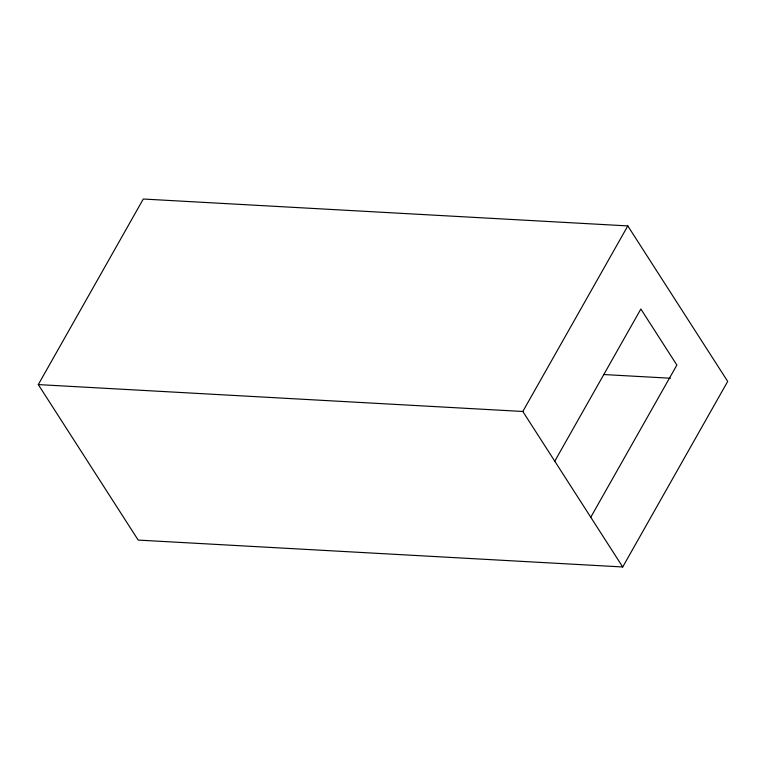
<?xml version="1.0" encoding="UTF-8"?>
<svg xmlns="http://www.w3.org/2000/svg" width="766" height="766" viewBox="0 0 766 766"><rect width="100%" height="100%" fill="white"/><g stroke="black" fill="none" stroke-linecap="round" stroke-linejoin="round"><path stroke-width="1.15" d="M38.3 384.589L143.29 199.026L627.804 225.913L727.7 381.411L622.71 566.974L138.196 540.087L38.3 384.589L522.824 411.476L622.71 566.974M522.824 411.476L627.804 225.913M554.766 461.199L640.864 309.024L676.866 365.076L590.768 517.242M603.589 374.526L670.413 378.232"/></g></svg>
